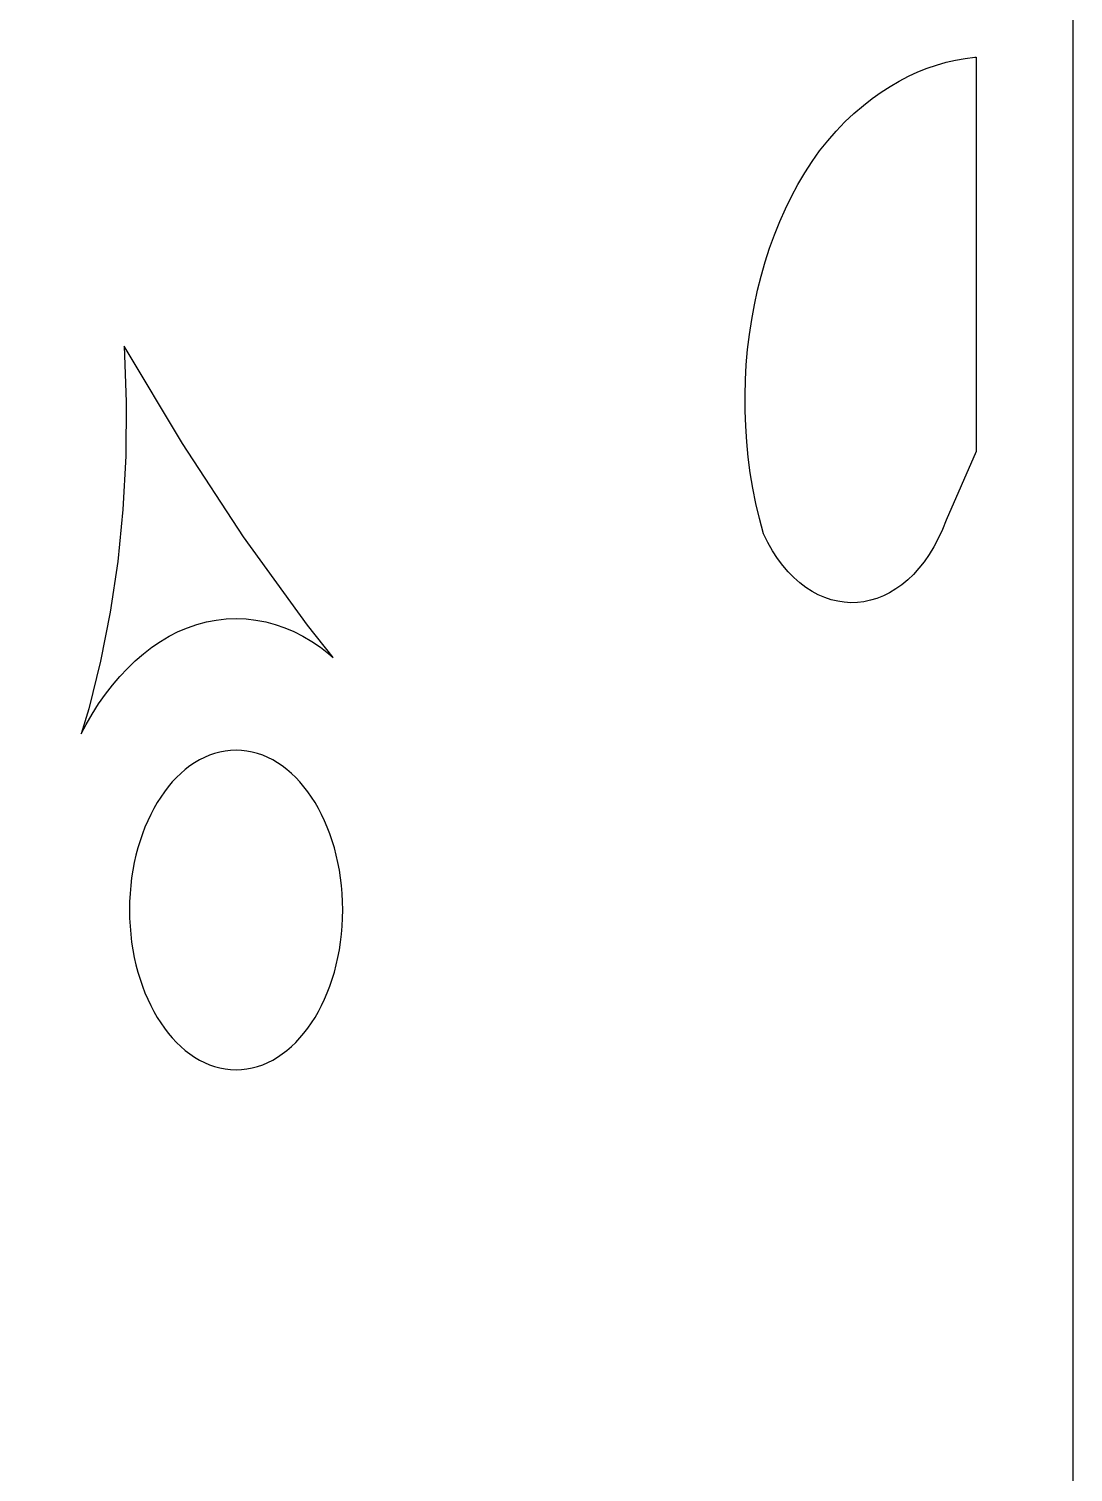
# Model space of a CAD drawing. Header units: centimetres. Extents: x -9.1 to 5.1, y -12.3 to 13.3.
# Drawn here: x 3.401 to 5.091, y 5.354 to 7.691 of the extents above; entities that cross this region are included whole.
import ezdxf

# ---------------------------------------------------------------- set-up
doc = ezdxf.new("R2010")
doc.units = ezdxf.units.CM
doc.header["$MEASUREMENT"] = 0
doc.layers.add('layer 1', color=7, linetype='Continuous')

msp = doc.modelspace()

# ---------------------------------------------------------------- linework, layer by layer
at = {"layer": 'layer 1', "color": 177}
for points, knots in [([(5.08841, 0.68839), (5.08841, 0.68839), (-9.09402, 0.68839), (-9.09402, 0.68839), (-9.09402, 0.68839), (-9.09402, 0.68839), (-9.09402, 13.34418), (-9.09402, 13.34418), (-9.09402, 13.34418), (-9.09402, 13.34418), (5.0911, 13.34418), (5.0911, 13.34418), (5.0911, 13.34418), (5.0911, 13.34418), (5.0911, 0.68839), (5.0911, 0.68839), (5.0911, 0.68839), (5.0911, 0.68839), (5.08841, 0.68839), (5.08841, 0.68839)], [0, 0, 0, 0, 0.1666667, 0.1666667, 0.1666667, 0.1666667, 0.3333333, 0.3333333, 0.3333333, 0.3333333, 0.5, 0.5, 0.5, 0.5, 0.6666667, 0.6666667, 0.6666667, 0.6666667, 1, 1, 1, 1]), ([(4.93436, 7.0065), (4.93436, 7.0065), (4.93436, 7.6449), (4.93436, 7.6449), (4.93436, 7.6449), (4.93436, 7.6449), (4.93178, 7.64472), (4.93178, 7.64472), (4.93178, 7.64472), (4.93178, 7.64472), (4.91629, 7.64285), (4.91629, 7.64285), (4.91629, 7.64285), (4.91629, 7.64285), (4.90085, 7.64012), (4.90085, 7.64012), (4.90085, 7.64012), (4.90085, 7.64012), (4.88544, 7.63657), (4.88544, 7.63657), (4.88544, 7.63657), (4.88544, 7.63657), (4.8701, 7.63219), (4.8701, 7.63219), (4.8701, 7.63219), (4.8701, 7.63219), (4.85484, 7.62696), (4.85484, 7.62696), (4.85484, 7.62696), (4.85484, 7.62696), (4.83967, 7.62089), (4.83967, 7.62089), (4.83967, 7.62089), (4.83967, 7.62089), (4.82461, 7.61398), (4.82461, 7.61398), (4.82461, 7.61398), (4.82461, 7.61398), (4.80968, 7.60623), (4.80968, 7.60623), (4.80968, 7.60623), (4.80968, 7.60623), (4.79487, 7.59763), (4.79487, 7.59763), (4.79487, 7.59763), (4.79487, 7.59763), (4.78024, 7.58818), (4.78024, 7.58818), (4.78024, 7.58818), (4.78024, 7.58818), (4.76577, 7.57788), (4.76577, 7.57788), (4.76577, 7.57788), (4.76577, 7.57788), (4.75149, 7.56673), (4.75149, 7.56673), (4.75149, 7.56673), (4.75149, 7.56673), (4.73618, 7.55382), (4.73618, 7.55382), (4.73618, 7.55382), (4.73618, 7.55382), (4.72144, 7.53993), (4.72144, 7.53993), (4.72144, 7.53993), (4.72144, 7.53993), (4.70729, 7.52515), (4.70729, 7.52515), (4.70729, 7.52515), (4.70729, 7.52515), (4.69372, 7.50949), (4.69372, 7.50949), (4.69372, 7.50949), (4.69372, 7.50949), (4.68076, 7.49299), (4.68076, 7.49299), (4.68076, 7.49299), (4.68076, 7.49299), (4.66839, 7.47569), (4.66839, 7.47569), (4.66839, 7.47569), (4.66839, 7.47569), (4.65665, 7.45763), (4.65665, 7.45763), (4.65665, 7.45763), (4.65665, 7.45763), (4.64553, 7.43886), (4.64553, 7.43886), (4.64553, 7.43886), (4.64553, 7.43886), (4.63504, 7.4194), (4.63504, 7.4194), (4.63504, 7.4194), (4.63504, 7.4194), (4.6252, 7.3993), (4.6252, 7.3993), (4.6252, 7.3993), (4.6252, 7.3993), (4.61602, 7.3786), (4.61602, 7.3786), (4.61602, 7.3786), (4.61602, 7.3786), (4.60748, 7.35733), (4.60748, 7.35733), (4.60748, 7.35733), (4.60748, 7.35733), (4.59963, 7.33555), (4.59963, 7.33555), (4.59963, 7.33555), (4.59963, 7.33555), (4.59246, 7.31326), (4.59246, 7.31326), (4.59246, 7.31326), (4.59246, 7.31326), (4.58597, 7.29054), (4.58597, 7.29054), (4.58597, 7.29054), (4.58597, 7.29054), (4.58017, 7.2674), (4.58017, 7.2674), (4.58017, 7.2674), (4.58017, 7.2674), (4.5751, 7.24389), (4.5751, 7.24389), (4.5751, 7.24389), (4.5751, 7.24389), (4.57073, 7.22006), (4.57073, 7.22006), (4.57073, 7.22006), (4.57073, 7.22006), (4.56708, 7.19594), (4.56708, 7.19594), (4.56708, 7.19594), (4.56708, 7.19594), (4.56417, 7.17155), (4.56417, 7.17155), (4.56417, 7.17155), (4.56417, 7.17155), (4.56201, 7.14695), (4.56201, 7.14695), (4.56201, 7.14695), (4.56201, 7.14695), (4.56061, 7.12218), (4.56061, 7.12218), (4.56061, 7.12218), (4.56061, 7.12218), (4.55995, 7.09726), (4.55995, 7.09726), (4.55995, 7.09726), (4.55995, 7.09726), (4.56006, 7.07225), (4.56006, 7.07225), (4.56006, 7.07225), (4.56006, 7.07225), (4.56097, 7.04719), (4.56097, 7.04719), (4.56097, 7.04719), (4.56097, 7.04719), (4.56265, 7.02211), (4.56265, 7.02211), (4.56265, 7.02211), (4.56265, 7.02211), (4.56514, 6.99703), (4.56514, 6.99703), (4.56514, 6.99703), (4.56514, 6.99703), (4.56843, 6.97201), (4.56843, 6.97201), (4.56843, 6.97201), (4.56843, 6.97201), (4.57252, 6.9471), (4.57252, 6.9471), (4.57252, 6.9471), (4.57252, 6.9471), (4.57747, 6.92232), (4.57747, 6.92232), (4.57747, 6.92232), (4.57747, 6.92232), (4.58322, 6.89771), (4.58322, 6.89771), (4.58322, 6.89771), (4.58322, 6.89771), (4.58984, 6.87331), (4.58984, 6.87331), (4.58984, 6.87331), (4.58984, 6.87331), (4.59702, 6.85899), (4.59702, 6.85899), (4.59702, 6.85899), (4.59702, 6.85899), (4.60466, 6.84565), (4.60466, 6.84565), (4.60466, 6.84565), (4.60466, 6.84565), (4.61273, 6.83332), (4.61273, 6.83332), (4.61273, 6.83332), (4.61273, 6.83332), (4.6212, 6.82195), (4.6212, 6.82195), (4.6212, 6.82195), (4.6212, 6.82195), (4.63004, 6.81159), (4.63004, 6.81159), (4.63004, 6.81159), (4.63004, 6.81159), (4.63921, 6.80221), (4.63921, 6.80221), (4.63921, 6.80221), (4.63921, 6.80221), (4.64869, 6.79381), (4.64869, 6.79381), (4.64869, 6.79381), (4.64869, 6.79381), (4.65841, 6.78638), (4.65841, 6.78638), (4.65841, 6.78638), (4.65841, 6.78638), (4.66837, 6.77992), (4.66837, 6.77992), (4.66837, 6.77992), (4.66837, 6.77992), (4.67853, 6.77445), (4.67853, 6.77445), (4.67853, 6.77445), (4.67853, 6.77445), (4.68887, 6.76995), (4.68887, 6.76995), (4.68887, 6.76995), (4.68887, 6.76995), (4.69934, 6.76641), (4.69934, 6.76641), (4.69934, 6.76641), (4.69934, 6.76641), (4.70991, 6.76384), (4.70991, 6.76384), (4.70991, 6.76384), (4.70991, 6.76384), (4.72054, 6.76224), (4.72054, 6.76224), (4.72054, 6.76224), (4.72054, 6.76224), (4.7312, 6.76159), (4.7312, 6.76159), (4.7312, 6.76159), (4.7312, 6.76159), (4.74188, 6.7619), (4.74188, 6.7619), (4.74188, 6.7619), (4.74188, 6.7619), (4.75251, 6.76317), (4.75251, 6.76317), (4.75251, 6.76317), (4.75251, 6.76317), (4.76309, 6.7654), (4.76309, 6.7654), (4.76309, 6.7654), (4.76309, 6.7654), (4.77355, 6.76857), (4.77355, 6.76857), (4.77355, 6.76857), (4.77355, 6.76857), (4.78388, 6.7727), (4.78388, 6.7727), (4.78388, 6.7727), (4.78388, 6.7727), (4.79407, 6.77776), (4.79407, 6.77776), (4.79407, 6.77776), (4.79407, 6.77776), (4.80406, 6.78378), (4.80406, 6.78378), (4.80406, 6.78378), (4.80406, 6.78378), (4.81382, 6.79073), (4.81382, 6.79073), (4.81382, 6.79073), (4.81382, 6.79073), (4.82331, 6.79863), (4.82331, 6.79863), (4.82331, 6.79863), (4.82331, 6.79863), (4.83249, 6.80746), (4.83249, 6.80746), (4.83249, 6.80746), (4.83249, 6.80746), (4.84137, 6.81723), (4.84137, 6.81723), (4.84137, 6.81723), (4.84137, 6.81723), (4.84986, 6.82793), (4.84986, 6.82793), (4.84986, 6.82793), (4.84986, 6.82793), (4.85798, 6.83955), (4.85798, 6.83955), (4.85798, 6.83955), (4.85798, 6.83955), (4.86565, 6.85211), (4.86565, 6.85211), (4.86565, 6.85211), (4.86565, 6.85211), (4.87287, 6.86559), (4.87287, 6.86559), (4.87287, 6.86559), (4.87287, 6.86559), (4.8796, 6.87999), (4.8796, 6.87999), (4.8796, 6.87999), (4.8796, 6.87999), (4.88581, 6.89531), (4.88581, 6.89531), (4.88581, 6.89531), (4.88581, 6.89531), (4.93436, 7.0065), (4.93436, 7.0065)], [0, 0, 0, 0, 0.0125, 0.0125, 0.0125, 0.0125, 0.025, 0.025, 0.025, 0.025, 0.0375, 0.0375, 0.0375, 0.0375, 0.05, 0.05, 0.05, 0.05, 0.0625, 0.0625, 0.0625, 0.0625, 0.075, 0.075, 0.075, 0.075, 0.0875, 0.0875, 0.0875, 0.0875, 0.1, 0.1, 0.1, 0.1, 0.1125, 0.1125, 0.1125, 0.1125, 0.125, 0.125, 0.125, 0.125, 0.1375, 0.1375, 0.1375, 0.1375, 0.15, 0.15, 0.15, 0.15, 0.1625, 0.1625, 0.1625, 0.1625, 0.175, 0.175, 0.175, 0.175, 0.1875, 0.1875, 0.1875, 0.1875, 0.2, 0.2, 0.2, 0.2, 0.2125, 0.2125, 0.2125, 0.2125, 0.225, 0.225, 0.225, 0.225, 0.2375, 0.2375, 0.2375, 0.2375, 0.25, 0.25, 0.25, 0.25, 0.2625, 0.2625, 0.2625, 0.2625, 0.275, 0.275, 0.275, 0.275, 0.2875, 0.2875, 0.2875, 0.2875, 0.3, 0.3, 0.3, 0.3, 0.3125, 0.3125, 0.3125, 0.3125, 0.325, 0.325, 0.325, 0.325, 0.3375, 0.3375, 0.3375, 0.3375, 0.35, 0.35, 0.35, 0.35, 0.3625, 0.3625, 0.3625, 0.3625, 0.375, 0.375, 0.375, 0.375, 0.3875, 0.3875, 0.3875, 0.3875, 0.4, 0.4, 0.4, 0.4, 0.4125, 0.4125, 0.4125, 0.4125, 0.425, 0.425, 0.425, 0.425, 0.4375, 0.4375, 0.4375, 0.4375, 0.45, 0.45, 0.45, 0.45, 0.4625, 0.4625, 0.4625, 0.4625, 0.475, 0.475, 0.475, 0.475, 0.4875, 0.4875, 0.4875, 0.4875, 0.5, 0.5, 0.5, 0.5, 0.5125, 0.5125, 0.5125, 0.5125, 0.525, 0.525, 0.525, 0.525, 0.5375, 0.5375, 0.5375, 0.5375, 0.55, 0.55, 0.55, 0.55, 0.5625, 0.5625, 0.5625, 0.5625, 0.575, 0.575, 0.575, 0.575, 0.5875, 0.5875, 0.5875, 0.5875, 0.6, 0.6, 0.6, 0.6, 0.6125, 0.6125, 0.6125, 0.6125, 0.625, 0.625, 0.625, 0.625, 0.6375, 0.6375, 0.6375, 0.6375, 0.65, 0.65, 0.65, 0.65, 0.6625, 0.6625, 0.6625, 0.6625, 0.675, 0.675, 0.675, 0.675, 0.6875, 0.6875, 0.6875, 0.6875, 0.7, 0.7, 0.7, 0.7, 0.7125, 0.7125, 0.7125, 0.7125, 0.725, 0.725, 0.725, 0.725, 0.7375, 0.7375, 0.7375, 0.7375, 0.75, 0.75, 0.75, 0.75, 0.7625, 0.7625, 0.7625, 0.7625, 0.775, 0.775, 0.775, 0.775, 0.7875, 0.7875, 0.7875, 0.7875, 0.8, 0.8, 0.8, 0.8, 0.8125, 0.8125, 0.8125, 0.8125, 0.825, 0.825, 0.825, 0.825, 0.8375, 0.8375, 0.8375, 0.8375, 0.85, 0.85, 0.85, 0.85, 0.8625, 0.8625, 0.8625, 0.8625, 0.875, 0.875, 0.875, 0.875, 0.8875, 0.8875, 0.8875, 0.8875, 0.9, 0.9, 0.9, 0.9, 0.9125, 0.9125, 0.9125, 0.9125, 0.925, 0.925, 0.925, 0.925, 0.9375, 0.9375, 0.9375, 0.9375, 0.95, 0.95, 0.95, 0.95, 0.9625, 0.9625, 0.9625, 0.9625, 0.975, 0.975, 0.975, 0.975, 1, 1, 1, 1]), ([(3.48536, 6.54936), (3.48536, 6.54936), (3.49745, 6.58968), (3.49745, 6.58968), (3.49745, 6.58968), (3.49745, 6.58968), (3.51652, 6.66676), (3.51652, 6.66676), (3.51652, 6.66676), (3.51652, 6.66676), (3.53219, 6.74636), (3.53219, 6.74636), (3.53219, 6.74636), (3.53219, 6.74636), (3.54435, 6.82835), (3.54435, 6.82835), (3.54435, 6.82835), (3.54435, 6.82835), (3.55286, 6.91257), (3.55286, 6.91257), (3.55286, 6.91257), (3.55286, 6.91257), (3.55755, 6.99886), (3.55755, 6.99886), (3.55755, 6.99886), (3.55755, 6.99886), (3.55825, 7.08706), (3.55825, 7.08706), (3.55825, 7.08706), (3.55825, 7.08706), (3.55484, 7.17703), (3.55484, 7.17703), (3.55484, 7.17703), (3.55484, 7.17703), (3.64903, 7.01912), (3.64903, 7.01912), (3.64903, 7.01912), (3.64903, 7.01912), (3.74798, 6.86842), (3.74798, 6.86842), (3.74798, 6.86842), (3.74798, 6.86842), (3.85153, 6.72518), (3.85153, 6.72518), (3.85153, 6.72518), (3.85153, 6.72518), (3.89341, 6.67258), (3.89341, 6.67258), (3.89341, 6.67258), (3.89341, 6.67258), (3.88606, 6.67892), (3.88606, 6.67892), (3.88606, 6.67892), (3.88606, 6.67892), (3.87249, 6.68934), (3.87249, 6.68934), (3.87249, 6.68934), (3.87249, 6.68934), (3.85854, 6.69881), (3.85854, 6.69881), (3.85854, 6.69881), (3.85854, 6.69881), (3.84424, 6.70727), (3.84424, 6.70727), (3.84424, 6.70727), (3.84424, 6.70727), (3.82962, 6.71469), (3.82962, 6.71469), (3.82962, 6.71469), (3.82962, 6.71469), (3.81467, 6.72105), (3.81467, 6.72105), (3.81467, 6.72105), (3.81467, 6.72105), (3.79945, 6.72633), (3.79945, 6.72633), (3.79945, 6.72633), (3.79945, 6.72633), (3.78395, 6.73048), (3.78395, 6.73048), (3.78395, 6.73048), (3.78395, 6.73048), (3.7682, 6.73349), (3.7682, 6.73349), (3.7682, 6.73349), (3.7682, 6.73349), (3.75224, 6.73531), (3.75224, 6.73531), (3.75224, 6.73531), (3.75224, 6.73531), (3.73603, 6.73593), (3.73603, 6.73593), (3.73603, 6.73593), (3.73603, 6.73593), (3.71984, 6.73531), (3.71984, 6.73531), (3.71984, 6.73531), (3.71984, 6.73531), (3.70386, 6.73349), (3.70386, 6.73349), (3.70386, 6.73349), (3.70386, 6.73349), (3.68811, 6.73048), (3.68811, 6.73048), (3.68811, 6.73048), (3.68811, 6.73048), (3.67261, 6.72633), (3.67261, 6.72633), (3.67261, 6.72633), (3.67261, 6.72633), (3.65739, 6.72105), (3.65739, 6.72105), (3.65739, 6.72105), (3.65739, 6.72105), (3.64247, 6.71469), (3.64247, 6.71469), (3.64247, 6.71469), (3.64247, 6.71469), (3.62783, 6.70727), (3.62783, 6.70727), (3.62783, 6.70727), (3.62783, 6.70727), (3.61353, 6.69881), (3.61353, 6.69881), (3.61353, 6.69881), (3.61353, 6.69881), (3.5996, 6.68934), (3.5996, 6.68934), (3.5996, 6.68934), (3.5996, 6.68934), (3.58602, 6.67892), (3.58602, 6.67892), (3.58602, 6.67892), (3.58602, 6.67892), (3.57281, 6.66755), (3.57281, 6.66755), (3.57281, 6.66755), (3.57281, 6.66755), (3.56005, 6.65527), (3.56005, 6.65527), (3.56005, 6.65527), (3.56005, 6.65527), (3.5477, 6.6421), (3.5477, 6.6421), (3.5477, 6.6421), (3.5477, 6.6421), (3.5358, 6.62809), (3.5358, 6.62809), (3.5358, 6.62809), (3.5358, 6.62809), (3.52438, 6.61325), (3.52438, 6.61325), (3.52438, 6.61325), (3.52438, 6.61325), (3.51344, 6.59762), (3.51344, 6.59762), (3.51344, 6.59762), (3.51344, 6.59762), (3.50301, 6.58123), (3.50301, 6.58123), (3.50301, 6.58123), (3.50301, 6.58123), (3.4931, 6.5641), (3.4931, 6.5641), (3.4931, 6.5641), (3.4931, 6.5641), (3.48536, 6.54936), (3.48536, 6.54936)], [0, 0, 0, 0, 0.0232558, 0.0232558, 0.0232558, 0.0232558, 0.0465116, 0.0465116, 0.0465116, 0.0465116, 0.0697674, 0.0697674, 0.0697674, 0.0697674, 0.0930233, 0.0930233, 0.0930233, 0.0930233, 0.1162791, 0.1162791, 0.1162791, 0.1162791, 0.1395349, 0.1395349, 0.1395349, 0.1395349, 0.1627907, 0.1627907, 0.1627907, 0.1627907, 0.1860465, 0.1860465, 0.1860465, 0.1860465, 0.2093023, 0.2093023, 0.2093023, 0.2093023, 0.2325581, 0.2325581, 0.2325581, 0.2325581, 0.255814, 0.255814, 0.255814, 0.255814, 0.2790698, 0.2790698, 0.2790698, 0.2790698, 0.3023256, 0.3023256, 0.3023256, 0.3023256, 0.3255814, 0.3255814, 0.3255814, 0.3255814, 0.3488372, 0.3488372, 0.3488372, 0.3488372, 0.372093, 0.372093, 0.372093, 0.372093, 0.3953488, 0.3953488, 0.3953488, 0.3953488, 0.4186047, 0.4186047, 0.4186047, 0.4186047, 0.4418605, 0.4418605, 0.4418605, 0.4418605, 0.4651163, 0.4651163, 0.4651163, 0.4651163, 0.4883721, 0.4883721, 0.4883721, 0.4883721, 0.5116279, 0.5116279, 0.5116279, 0.5116279, 0.5348837, 0.5348837, 0.5348837, 0.5348837, 0.5581395, 0.5581395, 0.5581395, 0.5581395, 0.5813953, 0.5813953, 0.5813953, 0.5813953, 0.6046512, 0.6046512, 0.6046512, 0.6046512, 0.627907, 0.627907, 0.627907, 0.627907, 0.6511628, 0.6511628, 0.6511628, 0.6511628, 0.6744186, 0.6744186, 0.6744186, 0.6744186, 0.6976744, 0.6976744, 0.6976744, 0.6976744, 0.7209302, 0.7209302, 0.7209302, 0.7209302, 0.744186, 0.744186, 0.744186, 0.744186, 0.7674419, 0.7674419, 0.7674419, 0.7674419, 0.7906977, 0.7906977, 0.7906977, 0.7906977, 0.8139535, 0.8139535, 0.8139535, 0.8139535, 0.8372093, 0.8372093, 0.8372093, 0.8372093, 0.8604651, 0.8604651, 0.8604651, 0.8604651, 0.8837209, 0.8837209, 0.8837209, 0.8837209, 0.9069767, 0.9069767, 0.9069767, 0.9069767, 0.9302326, 0.9302326, 0.9302326, 0.9302326, 0.9534884, 0.9534884, 0.9534884, 0.9534884, 1, 1, 1, 1]), ([(3.90867, 6.26402), (3.90867, 6.26402), (3.90845, 6.25071), (3.90845, 6.25071), (3.90845, 6.25071), (3.90845, 6.25071), (3.90777, 6.23758), (3.90777, 6.23758), (3.90777, 6.23758), (3.90777, 6.23758), (3.90669, 6.22465), (3.90669, 6.22465), (3.90669, 6.22465), (3.90669, 6.22465), (3.90517, 6.21191), (3.90517, 6.21191), (3.90517, 6.21191), (3.90517, 6.21191), (3.90322, 6.1994), (3.90322, 6.1994), (3.90322, 6.1994), (3.90322, 6.1994), (3.9009, 6.18713), (3.9009, 6.18713), (3.9009, 6.18713), (3.9009, 6.18713), (3.89819, 6.17512), (3.89819, 6.17512), (3.89819, 6.17512), (3.89819, 6.17512), (3.8951, 6.16337), (3.8951, 6.16337), (3.8951, 6.16337), (3.8951, 6.16337), (3.89164, 6.15191), (3.89164, 6.15191), (3.89164, 6.15191), (3.89164, 6.15191), (3.88783, 6.14076), (3.88783, 6.14076), (3.88783, 6.14076), (3.88783, 6.14076), (3.88365, 6.12992), (3.88365, 6.12992), (3.88365, 6.12992), (3.88365, 6.12992), (3.87918, 6.11942), (3.87918, 6.11942), (3.87918, 6.11942), (3.87918, 6.11942), (3.87435, 6.10927), (3.87435, 6.10927), (3.87435, 6.10927), (3.87435, 6.10927), (3.86923, 6.0995), (3.86923, 6.0995), (3.86923, 6.0995), (3.86923, 6.0995), (3.8638, 6.09011), (3.8638, 6.09011), (3.8638, 6.09011), (3.8638, 6.09011), (3.85808, 6.08113), (3.85808, 6.08113), (3.85808, 6.08113), (3.85808, 6.08113), (3.85208, 6.07255), (3.85208, 6.07255), (3.85208, 6.07255), (3.85208, 6.07255), (3.84581, 6.06442), (3.84581, 6.06442), (3.84581, 6.06442), (3.84581, 6.06442), (3.83929, 6.05673), (3.83929, 6.05673), (3.83929, 6.05673), (3.83929, 6.05673), (3.83252, 6.04952), (3.83252, 6.04952), (3.83252, 6.04952), (3.83252, 6.04952), (3.82552, 6.04278), (3.82552, 6.04278), (3.82552, 6.04278), (3.82552, 6.04278), (3.81828, 6.03654), (3.81828, 6.03654), (3.81828, 6.03654), (3.81828, 6.03654), (3.81085, 6.03083), (3.81085, 6.03083), (3.81085, 6.03083), (3.81085, 6.03083), (3.8032, 6.02565), (3.8032, 6.02565), (3.8032, 6.02565), (3.8032, 6.02565), (3.79536, 6.02101), (3.79536, 6.02101), (3.79536, 6.02101), (3.79536, 6.02101), (3.78734, 6.01695), (3.78734, 6.01695), (3.78734, 6.01695), (3.78734, 6.01695), (3.77916, 6.01345), (3.77916, 6.01345), (3.77916, 6.01345), (3.77916, 6.01345), (3.7708, 6.01056), (3.7708, 6.01056), (3.7708, 6.01056), (3.7708, 6.01056), (3.7623, 6.00829), (3.7623, 6.00829), (3.7623, 6.00829), (3.7623, 6.00829), (3.75367, 6.00664), (3.75367, 6.00664), (3.75367, 6.00664), (3.75367, 6.00664), (3.74492, 6.00564), (3.74492, 6.00564), (3.74492, 6.00564), (3.74492, 6.00564), (3.73603, 6.0053), (3.73603, 6.0053), (3.73603, 6.0053), (3.73603, 6.0053), (3.72717, 6.00564), (3.72717, 6.00564), (3.72717, 6.00564), (3.72717, 6.00564), (3.71839, 6.00664), (3.71839, 6.00664), (3.71839, 6.00664), (3.71839, 6.00664), (3.70976, 6.00829), (3.70976, 6.00829), (3.70976, 6.00829), (3.70976, 6.00829), (3.70127, 6.01056), (3.70127, 6.01056), (3.70127, 6.01056), (3.70127, 6.01056), (3.69292, 6.01345), (3.69292, 6.01345), (3.69292, 6.01345), (3.69292, 6.01345), (3.68472, 6.01695), (3.68472, 6.01695), (3.68472, 6.01695), (3.68472, 6.01695), (3.6767, 6.02101), (3.6767, 6.02101), (3.6767, 6.02101), (3.6767, 6.02101), (3.66889, 6.02565), (3.66889, 6.02565), (3.66889, 6.02565), (3.66889, 6.02565), (3.66124, 6.03083), (3.66124, 6.03083), (3.66124, 6.03083), (3.66124, 6.03083), (3.65379, 6.03654), (3.65379, 6.03654), (3.65379, 6.03654), (3.65379, 6.03654), (3.64655, 6.04278), (3.64655, 6.04278), (3.64655, 6.04278), (3.64655, 6.04278), (3.63955, 6.04952), (3.63955, 6.04952), (3.63955, 6.04952), (3.63955, 6.04952), (3.63278, 6.05673), (3.63278, 6.05673), (3.63278, 6.05673), (3.63278, 6.05673), (3.62626, 6.06442), (3.62626, 6.06442), (3.62626, 6.06442), (3.62626, 6.06442), (3.62001, 6.07255), (3.62001, 6.07255), (3.62001, 6.07255), (3.62001, 6.07255), (3.61401, 6.08113), (3.61401, 6.08113), (3.61401, 6.08113), (3.61401, 6.08113), (3.60828, 6.09011), (3.60828, 6.09011), (3.60828, 6.09011), (3.60828, 6.09011), (3.60286, 6.0995), (3.60286, 6.0995), (3.60286, 6.0995), (3.60286, 6.0995), (3.59772, 6.10927), (3.59772, 6.10927), (3.59772, 6.10927), (3.59772, 6.10927), (3.59291, 6.11942), (3.59291, 6.11942), (3.59291, 6.11942), (3.59291, 6.11942), (3.58841, 6.12992), (3.58841, 6.12992), (3.58841, 6.12992), (3.58841, 6.12992), (3.58426, 6.14076), (3.58426, 6.14076), (3.58426, 6.14076), (3.58426, 6.14076), (3.58045, 6.15191), (3.58045, 6.15191), (3.58045, 6.15191), (3.58045, 6.15191), (3.57697, 6.16337), (3.57697, 6.16337), (3.57697, 6.16337), (3.57697, 6.16337), (3.57389, 6.17512), (3.57389, 6.17512), (3.57389, 6.17512), (3.57389, 6.17512), (3.57117, 6.18713), (3.57117, 6.18713), (3.57117, 6.18713), (3.57117, 6.18713), (3.56884, 6.1994), (3.56884, 6.1994), (3.56884, 6.1994), (3.56884, 6.1994), (3.56691, 6.21191), (3.56691, 6.21191), (3.56691, 6.21191), (3.56691, 6.21191), (3.5654, 6.22465), (3.5654, 6.22465), (3.5654, 6.22465), (3.5654, 6.22465), (3.56429, 6.23758), (3.56429, 6.23758), (3.56429, 6.23758), (3.56429, 6.23758), (3.56363, 6.25071), (3.56363, 6.25071), (3.56363, 6.25071), (3.56363, 6.25071), (3.56339, 6.26402), (3.56339, 6.26402), (3.56339, 6.26402), (3.56339, 6.26402), (3.56363, 6.27732), (3.56363, 6.27732), (3.56363, 6.27732), (3.56363, 6.27732), (3.56429, 6.29044), (3.56429, 6.29044), (3.56429, 6.29044), (3.56429, 6.29044), (3.5654, 6.30339), (3.5654, 6.30339), (3.5654, 6.30339), (3.5654, 6.30339), (3.56691, 6.31613), (3.56691, 6.31613), (3.56691, 6.31613), (3.56691, 6.31613), (3.56884, 6.32864), (3.56884, 6.32864), (3.56884, 6.32864), (3.56884, 6.32864), (3.57117, 6.3409), (3.57117, 6.3409), (3.57117, 6.3409), (3.57117, 6.3409), (3.57389, 6.35292), (3.57389, 6.35292), (3.57389, 6.35292), (3.57389, 6.35292), (3.57697, 6.36467), (3.57697, 6.36467), (3.57697, 6.36467), (3.57697, 6.36467), (3.58045, 6.37613), (3.58045, 6.37613), (3.58045, 6.37613), (3.58045, 6.37613), (3.58426, 6.38728), (3.58426, 6.38728), (3.58426, 6.38728), (3.58426, 6.38728), (3.58841, 6.39812), (3.58841, 6.39812), (3.58841, 6.39812), (3.58841, 6.39812), (3.59291, 6.40861), (3.59291, 6.40861), (3.59291, 6.40861), (3.59291, 6.40861), (3.59772, 6.41875), (3.59772, 6.41875), (3.59772, 6.41875), (3.59772, 6.41875), (3.60286, 6.42854), (3.60286, 6.42854), (3.60286, 6.42854), (3.60286, 6.42854), (3.60828, 6.43792), (3.60828, 6.43792), (3.60828, 6.43792), (3.60828, 6.43792), (3.61401, 6.44691), (3.61401, 6.44691), (3.61401, 6.44691), (3.61401, 6.44691), (3.62001, 6.45547), (3.62001, 6.45547), (3.62001, 6.45547), (3.62001, 6.45547), (3.62626, 6.46361), (3.62626, 6.46361), (3.62626, 6.46361), (3.62626, 6.46361), (3.63278, 6.47129), (3.63278, 6.47129), (3.63278, 6.47129), (3.63278, 6.47129), (3.63955, 6.47852), (3.63955, 6.47852), (3.63955, 6.47852), (3.63955, 6.47852), (3.64655, 6.48524), (3.64655, 6.48524), (3.64655, 6.48524), (3.64655, 6.48524), (3.65379, 6.49148), (3.65379, 6.49148), (3.65379, 6.49148), (3.65379, 6.49148), (3.66123, 6.4972), (3.66123, 6.4972), (3.66123, 6.4972), (3.66123, 6.4972), (3.66889, 6.50239), (3.66889, 6.50239), (3.66889, 6.50239), (3.66889, 6.50239), (3.6767, 6.50702), (3.6767, 6.50702), (3.6767, 6.50702), (3.6767, 6.50702), (3.68472, 6.51109), (3.68472, 6.51109), (3.68472, 6.51109), (3.68472, 6.51109), (3.69292, 6.51458), (3.69292, 6.51458), (3.69292, 6.51458), (3.69292, 6.51458), (3.70127, 6.51748), (3.70127, 6.51748), (3.70127, 6.51748), (3.70127, 6.51748), (3.70976, 6.51975), (3.70976, 6.51975), (3.70976, 6.51975), (3.70976, 6.51975), (3.71839, 6.5214), (3.71839, 6.5214), (3.71839, 6.5214), (3.71839, 6.5214), (3.72717, 6.5224), (3.72717, 6.5224), (3.72717, 6.5224), (3.72717, 6.5224), (3.73603, 6.52274), (3.73603, 6.52274), (3.73603, 6.52274), (3.73603, 6.52274), (3.74492, 6.5224), (3.74492, 6.5224), (3.74492, 6.5224), (3.74492, 6.5224), (3.75367, 6.5214), (3.75367, 6.5214), (3.75367, 6.5214), (3.75367, 6.5214), (3.7623, 6.51975), (3.7623, 6.51975), (3.7623, 6.51975), (3.7623, 6.51975), (3.7708, 6.51748), (3.7708, 6.51748), (3.7708, 6.51748), (3.7708, 6.51748), (3.77915, 6.51458), (3.77915, 6.51458), (3.77915, 6.51458), (3.77915, 6.51458), (3.78734, 6.51109), (3.78734, 6.51109), (3.78734, 6.51109), (3.78734, 6.51109), (3.79536, 6.50702), (3.79536, 6.50702), (3.79536, 6.50702), (3.79536, 6.50702), (3.8032, 6.50238), (3.8032, 6.50238), (3.8032, 6.50238), (3.8032, 6.50238), (3.81085, 6.4972), (3.81085, 6.4972), (3.81085, 6.4972), (3.81085, 6.4972), (3.81828, 6.49148), (3.81828, 6.49148), (3.81828, 6.49148), (3.81828, 6.49148), (3.82552, 6.48524), (3.82552, 6.48524), (3.82552, 6.48524), (3.82552, 6.48524), (3.83252, 6.47852), (3.83252, 6.47852), (3.83252, 6.47852), (3.83252, 6.47852), (3.83929, 6.47129), (3.83929, 6.47129), (3.83929, 6.47129), (3.83929, 6.47129), (3.84581, 6.46362), (3.84581, 6.46362), (3.84581, 6.46362), (3.84581, 6.46362), (3.85208, 6.45548), (3.85208, 6.45548), (3.85208, 6.45548), (3.85208, 6.45548), (3.85808, 6.44691), (3.85808, 6.44691), (3.85808, 6.44691), (3.85808, 6.44691), (3.86379, 6.43792), (3.86379, 6.43792), (3.86379, 6.43792), (3.86379, 6.43792), (3.86923, 6.42854), (3.86923, 6.42854), (3.86923, 6.42854), (3.86923, 6.42854), (3.87435, 6.41876), (3.87435, 6.41876), (3.87435, 6.41876), (3.87435, 6.41876), (3.87918, 6.40861), (3.87918, 6.40861), (3.87918, 6.40861), (3.87918, 6.40861), (3.88365, 6.39812), (3.88365, 6.39812), (3.88365, 6.39812), (3.88365, 6.39812), (3.88781, 6.38728), (3.88781, 6.38728), (3.88781, 6.38728), (3.88781, 6.38728), (3.89164, 6.37612), (3.89164, 6.37612), (3.89164, 6.37612), (3.89164, 6.37612), (3.8951, 6.36467), (3.8951, 6.36467), (3.8951, 6.36467), (3.8951, 6.36467), (3.89819, 6.35292), (3.89819, 6.35292), (3.89819, 6.35292), (3.89819, 6.35292), (3.9009, 6.34091), (3.9009, 6.34091), (3.9009, 6.34091), (3.9009, 6.34091), (3.90322, 6.32864), (3.90322, 6.32864), (3.90322, 6.32864), (3.90322, 6.32864), (3.90515, 6.31613), (3.90515, 6.31613), (3.90515, 6.31613), (3.90515, 6.31613), (3.90669, 6.30339), (3.90669, 6.30339), (3.90669, 6.30339), (3.90669, 6.30339), (3.90777, 6.29045), (3.90777, 6.29045), (3.90777, 6.29045), (3.90777, 6.29045), (3.90845, 6.27732), (3.90845, 6.27732), (3.90845, 6.27732), (3.90845, 6.27732), (3.90867, 6.26402), (3.90867, 6.26402)], [0, 0, 0, 0, 0.0077519, 0.0077519, 0.0077519, 0.0077519, 0.0155039, 0.0155039, 0.0155039, 0.0155039, 0.0232558, 0.0232558, 0.0232558, 0.0232558, 0.0310078, 0.0310078, 0.0310078, 0.0310078, 0.0387597, 0.0387597, 0.0387597, 0.0387597, 0.0465116, 0.0465116, 0.0465116, 0.0465116, 0.0542636, 0.0542636, 0.0542636, 0.0542636, 0.0620155, 0.0620155, 0.0620155, 0.0620155, 0.0697674, 0.0697674, 0.0697674, 0.0697674, 0.0775194, 0.0775194, 0.0775194, 0.0775194, 0.0852713, 0.0852713, 0.0852713, 0.0852713, 0.0930233, 0.0930233, 0.0930233, 0.0930233, 0.1007752, 0.1007752, 0.1007752, 0.1007752, 0.1085271, 0.1085271, 0.1085271, 0.1085271, 0.1162791, 0.1162791, 0.1162791, 0.1162791, 0.124031, 0.124031, 0.124031, 0.124031, 0.1317829, 0.1317829, 0.1317829, 0.1317829, 0.1395349, 0.1395349, 0.1395349, 0.1395349, 0.1472868, 0.1472868, 0.1472868, 0.1472868, 0.1550388, 0.1550388, 0.1550388, 0.1550388, 0.1627907, 0.1627907, 0.1627907, 0.1627907, 0.1705426, 0.1705426, 0.1705426, 0.1705426, 0.1782946, 0.1782946, 0.1782946, 0.1782946, 0.1860465, 0.1860465, 0.1860465, 0.1860465, 0.1937984, 0.1937984, 0.1937984, 0.1937984, 0.2015504, 0.2015504, 0.2015504, 0.2015504, 0.2093023, 0.2093023, 0.2093023, 0.2093023, 0.2170543, 0.2170543, 0.2170543, 0.2170543, 0.2248062, 0.2248062, 0.2248062, 0.2248062, 0.2325581, 0.2325581, 0.2325581, 0.2325581, 0.2403101, 0.2403101, 0.2403101, 0.2403101, 0.248062, 0.248062, 0.248062, 0.248062, 0.255814, 0.255814, 0.255814, 0.255814, 0.2635659, 0.2635659, 0.2635659, 0.2635659, 0.2713178, 0.2713178, 0.2713178, 0.2713178, 0.2790698, 0.2790698, 0.2790698, 0.2790698, 0.2868217, 0.2868217, 0.2868217, 0.2868217, 0.2945736, 0.2945736, 0.2945736, 0.2945736, 0.3023256, 0.3023256, 0.3023256, 0.3023256, 0.3100775, 0.3100775, 0.3100775, 0.3100775, 0.3178295, 0.3178295, 0.3178295, 0.3178295, 0.3255814, 0.3255814, 0.3255814, 0.3255814, 0.3333333, 0.3333333, 0.3333333, 0.3333333, 0.3410853, 0.3410853, 0.3410853, 0.3410853, 0.3488372, 0.3488372, 0.3488372, 0.3488372, 0.3565891, 0.3565891, 0.3565891, 0.3565891, 0.3643411, 0.3643411, 0.3643411, 0.3643411, 0.372093, 0.372093, 0.372093, 0.372093, 0.379845, 0.379845, 0.379845, 0.379845, 0.3875969, 0.3875969, 0.3875969, 0.3875969, 0.3953488, 0.3953488, 0.3953488, 0.3953488, 0.4031008, 0.4031008, 0.4031008, 0.4031008, 0.4108527, 0.4108527, 0.4108527, 0.4108527, 0.4186047, 0.4186047, 0.4186047, 0.4186047, 0.4263566, 0.4263566, 0.4263566, 0.4263566, 0.4341085, 0.4341085, 0.4341085, 0.4341085, 0.4418605, 0.4418605, 0.4418605, 0.4418605, 0.4496124, 0.4496124, 0.4496124, 0.4496124, 0.4573643, 0.4573643, 0.4573643, 0.4573643, 0.4651163, 0.4651163, 0.4651163, 0.4651163, 0.4728682, 0.4728682, 0.4728682, 0.4728682, 0.4806202, 0.4806202, 0.4806202, 0.4806202, 0.4883721, 0.4883721, 0.4883721, 0.4883721, 0.496124, 0.496124, 0.496124, 0.496124, 0.503876, 0.503876, 0.503876, 0.503876, 0.5116279, 0.5116279, 0.5116279, 0.5116279, 0.5193798, 0.5193798, 0.5193798, 0.5193798, 0.5271318, 0.5271318, 0.5271318, 0.5271318, 0.5348837, 0.5348837, 0.5348837, 0.5348837, 0.5426357, 0.5426357, 0.5426357, 0.5426357, 0.5503876, 0.5503876, 0.5503876, 0.5503876, 0.5581395, 0.5581395, 0.5581395, 0.5581395, 0.5658915, 0.5658915, 0.5658915, 0.5658915, 0.5736434, 0.5736434, 0.5736434, 0.5736434, 0.5813953, 0.5813953, 0.5813953, 0.5813953, 0.5891473, 0.5891473, 0.5891473, 0.5891473, 0.5968992, 0.5968992, 0.5968992, 0.5968992, 0.6046512, 0.6046512, 0.6046512, 0.6046512, 0.6124031, 0.6124031, 0.6124031, 0.6124031, 0.620155, 0.620155, 0.620155, 0.620155, 0.627907, 0.627907, 0.627907, 0.627907, 0.6356589, 0.6356589, 0.6356589, 0.6356589, 0.6434109, 0.6434109, 0.6434109, 0.6434109, 0.6511628, 0.6511628, 0.6511628, 0.6511628, 0.6589147, 0.6589147, 0.6589147, 0.6589147, 0.6666667, 0.6666667, 0.6666667, 0.6666667, 0.6744186, 0.6744186, 0.6744186, 0.6744186, 0.6821705, 0.6821705, 0.6821705, 0.6821705, 0.6899225, 0.6899225, 0.6899225, 0.6899225, 0.6976744, 0.6976744, 0.6976744, 0.6976744, 0.7054264, 0.7054264, 0.7054264, 0.7054264, 0.7131783, 0.7131783, 0.7131783, 0.7131783, 0.7209302, 0.7209302, 0.7209302, 0.7209302, 0.7286822, 0.7286822, 0.7286822, 0.7286822, 0.7364341, 0.7364341, 0.7364341, 0.7364341, 0.744186, 0.744186, 0.744186, 0.744186, 0.751938, 0.751938, 0.751938, 0.751938, 0.7596899, 0.7596899, 0.7596899, 0.7596899, 0.7674419, 0.7674419, 0.7674419, 0.7674419, 0.7751938, 0.7751938, 0.7751938, 0.7751938, 0.7829457, 0.7829457, 0.7829457, 0.7829457, 0.7906977, 0.7906977, 0.7906977, 0.7906977, 0.7984496, 0.7984496, 0.7984496, 0.7984496, 0.8062016, 0.8062016, 0.8062016, 0.8062016, 0.8139535, 0.8139535, 0.8139535, 0.8139535, 0.8217054, 0.8217054, 0.8217054, 0.8217054, 0.8294574, 0.8294574, 0.8294574, 0.8294574, 0.8372093, 0.8372093, 0.8372093, 0.8372093, 0.8449612, 0.8449612, 0.8449612, 0.8449612, 0.8527132, 0.8527132, 0.8527132, 0.8527132, 0.8604651, 0.8604651, 0.8604651, 0.8604651, 0.8682171, 0.8682171, 0.8682171, 0.8682171, 0.875969, 0.875969, 0.875969, 0.875969, 0.8837209, 0.8837209, 0.8837209, 0.8837209, 0.8914729, 0.8914729, 0.8914729, 0.8914729, 0.8992248, 0.8992248, 0.8992248, 0.8992248, 0.9069767, 0.9069767, 0.9069767, 0.9069767, 0.9147287, 0.9147287, 0.9147287, 0.9147287, 0.9224806, 0.9224806, 0.9224806, 0.9224806, 0.9302326, 0.9302326, 0.9302326, 0.9302326, 0.9379845, 0.9379845, 0.9379845, 0.9379845, 0.9457364, 0.9457364, 0.9457364, 0.9457364, 0.9534884, 0.9534884, 0.9534884, 0.9534884, 0.9612403, 0.9612403, 0.9612403, 0.9612403, 0.9689922, 0.9689922, 0.9689922, 0.9689922, 0.9767442, 0.9767442, 0.9767442, 0.9767442, 0.9844961, 0.9844961, 0.9844961, 0.9844961, 1, 1, 1, 1])]:
    msp.add_open_spline(points, degree=3, knots=knots, dxfattribs=at)

doc.saveas('drawing.dxf')
